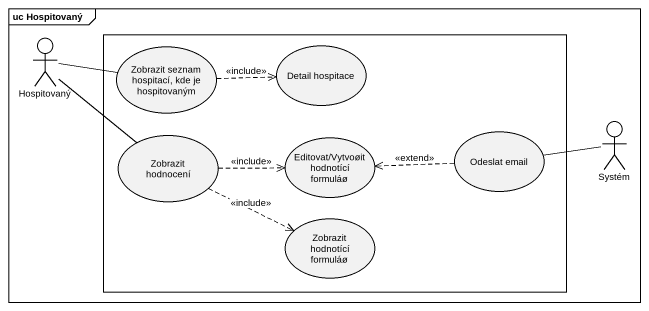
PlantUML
@startuml
mainframe uc Hospitovaný
actor Hospitovaný
rectangle " " as rectangle1 {
  usecase "Zobrazit seznam hospitací, kde je hospitovaným" as Zobrazit_seznam_hospitací
  usecase "Detail hospitace" as Detail_hospitace
  usecase "Zobrazit hodnocení" as Zobrazit_hodnocení
  usecase "Editovat/Vytvoøit hodnotící formuláø" as Editovat_Vytvoøit_hodnotící
  usecase "Odeslat email" as Odeslat_email
  usecase "Zobrazit hodnotící formuláø" as Zobrazit_hodnotící_formuláø
}
actor Systém
Hospitovaný -right- Zobrazit_seznam_hospitací
Hospitovaný -- Zobrazit_hodnocení
Zobrazit_seznam_hospitací .right.> Detail_hospitace : <<include>>
Zobrazit_hodnocení .right.> Editovat_Vytvoøit_hodnotící : <<include>>
Zobrazit_hodnocení .right.> Zobrazit_hodnotící_formuláø : <<include>>
Odeslat_email .left.> Editovat_Vytvoøit_hodnotící : <<extend>>
Odeslat_email -right- Systém
@enduml
